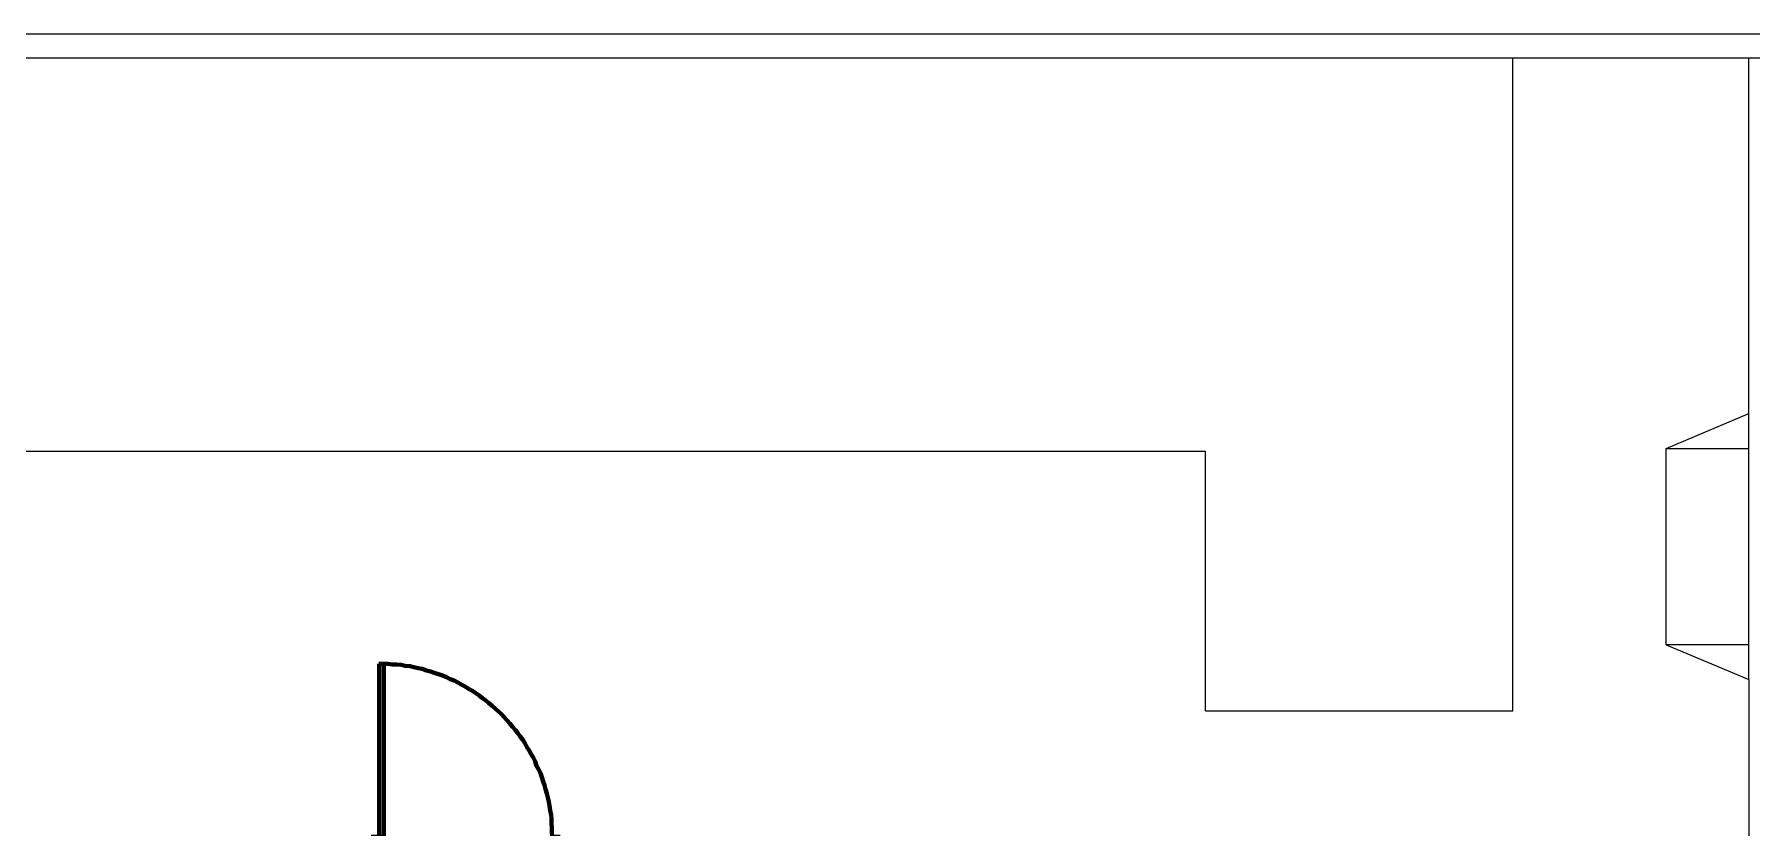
# Model space of a CAD drawing. Header units: millimetres. Extents: x 2273 to 2522, y 1034 to 1187.
# Drawn here: x 2284.45 to 2295.36, y 1128.63 to 1133.68 of the extents above; entities that cross this region are included whole.
import ezdxf

# ---------------------------------------------------------------- set-up
doc = ezdxf.new("R2010")
doc.units = ezdxf.units.MM
doc.layers.add('LAYER8', color=8, linetype='Continuous')
doc.layers.add('PAREDES', color=4, linetype='Continuous', lineweight=100)

# ---------------------------------------------------------------- blocks, each defined once
blk = doc.blocks.new('GHJ')
at = {"layer": 'PAREDES', "color": 0, "linetype": 'Continuous'}
for points in [[(75.053, 165.142), (75.05, 165.169), (75.05, 165.198), (75.048, 165.225), (75.048, 165.254), (75.045, 165.28), (75.039, 165.307), (75.036, 165.336), (75.03, 165.363), (75.024, 165.389), (75.018, 165.416), (75.009, 165.442), (75.003, 165.469), (74.995, 165.492), (74.986, 165.519), (74.977, 165.545), (74.965, 165.569), (74.953, 165.592), (74.945, 165.619), (74.933, 165.642), (74.918, 165.666), (74.906, 165.689), (74.892, 165.71), (74.88, 165.733), (74.865, 165.757), (74.848, 165.777), (74.833, 165.798), (74.818, 165.819), (74.8, 165.839), (74.783, 165.86), (74.765, 165.88), (74.748, 165.901), (74.73, 165.919), (74.712, 165.936), (74.692, 165.954), (74.671, 165.972), (74.65, 165.989), (74.63, 166.007), (74.609, 166.022), (74.589, 166.039), (74.568, 166.054), (74.545, 166.069), (74.521, 166.08), (74.5, 166.095), (74.477, 166.107), (74.453, 166.122), (74.43, 166.133), (74.403, 166.142), (74.38, 166.154), (74.356, 166.166), (74.33, 166.175), (74.303, 166.183), (74.28, 166.192), (74.253, 166.198), (74.227, 166.207), (74.2, 166.213), (74.174, 166.219), (74.148, 166.225), (74.118, 166.227), (74.092, 166.233), (74.065, 166.236), (74.036, 166.236), (74.009, 166.239), (73.98, 166.239), (73.95, 166.242)], [(73.983, 165.139), (73.953, 165.139), (73.953, 166.239)], [(73.983, 165.139), (73.983, 166.239)], [(73.956, 165.11), (73.953, 165.11), (73.953, 165.139), (73.903, 165.139)], [(73.956, 164.989), (73.956, 165.11)], [(75.103, 165.139), (75.053, 165.139), (75.053, 165.11), (75.048, 165.11)], [(75.048, 164.989), (75.048, 165.11)], [(73.903, 164.989), (73.956, 164.989)], [(75.103, 164.989), (75.048, 164.989)]]:
    blk.add_lwpolyline(points, dxfattribs=at)

msp = doc.modelspace()

# ---------------------------------------------------------------- linework, layer by layer
at = {"layer": 'LAYER8', "color": 0, "linetype": 'Continuous'}
for q in [(2291.89, 1131.024), (2293.843, 1129.374)]:
    msp.add_line((2291.89, 1129.374), q, dxfattribs=at)
at = {"layer": 'LAYER8', "linetype": 'Continuous'}
for points in [[(2303.999, 1133.677), (2274.081, 1133.677)], [(2303.849, 1133.524), (2274.231, 1133.524)]]:
    msp.add_lwpolyline(points, dxfattribs=at)
at = {"layer": 'LAYER8', "color": 0, "linetype": 'Continuous'}
for points in [[(2292.084, 1133.524), (2292.084, 1133.524)], [(2293.843, 1129.374), (2293.843, 1133.524)], [(2295.343, 1129.574), (2295.343, 1133.524)], [(2293.843, 1133.338), (2293.843, 1133.338)], [(2293.843, 1131.624), (2293.843, 1131.624)], [(2294.817, 1131.044), (2295.343, 1131.265)], [(2295.343, 1129.794), (2294.817, 1129.794), (2294.817, 1131.044), (2295.343, 1131.044)], [(2291.89, 1131.024), (2282.187, 1131.024)], [(2294.817, 1129.794), (2295.343, 1129.574)], [(2295.343, 1129.574), (2295.343, 1124.171), (2291.593, 1124.171)]]:
    msp.add_lwpolyline(points, dxfattribs=at)

# ---------------------------------------------------------------- block references
at = {"layer": 'LAYER8', "linetype": 'Continuous'}
msp.add_blockref('GHJ', (2212.687, 963.434), dxfattribs=at)

doc.saveas('drawing.dxf')
